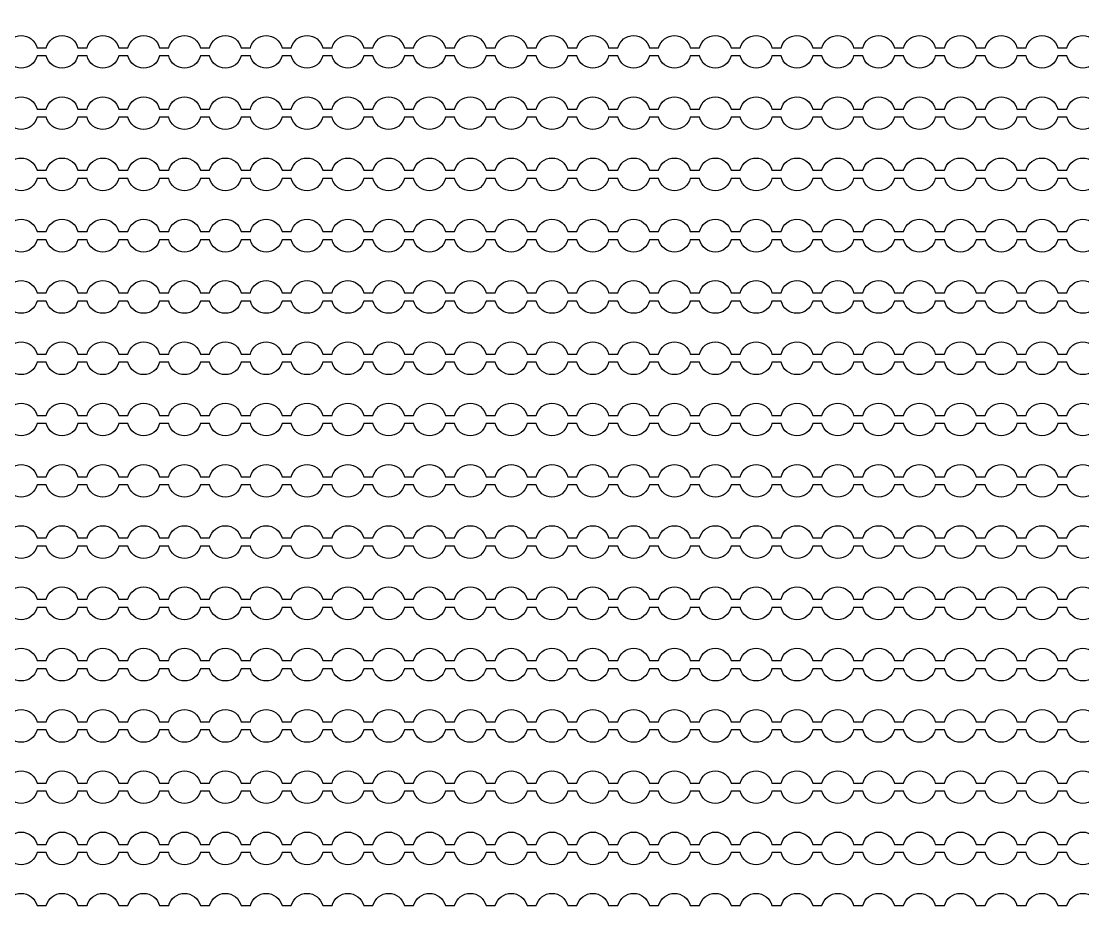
# Model space of a CAD drawing. Extents: x 4056 to 105656, y 4120 to 105720.
# Drawn here: x 66827 to 68127, y 45659 to 46746 of the extents above; entities that cross this region are included whole.
import ezdxf

# ---------------------------------------------------------------- set-up
doc = ezdxf.new("R2010")
doc.units = 13
doc.header["$MEASUREMENT"] = 0
doc.layers.add('Main Layer', color=7, linetype='Continuous', lineweight=0)

msp = doc.modelspace()

# ---------------------------------------------------------------- linework, layer by layer
for points in [[(66807.7, 46713.9, -0.774597), (66846.5, 46713.9), (66857.7, 46713.9, -0.774597), (66896.5, 46713.9), (66907.7, 46713.9, -0.774597), (66946.5, 46713.9), (66957.7, 46713.9, -0.774597), (66996.5, 46713.9), (67007.7, 46713.9, -0.774597), (67046.5, 46713.9), (67057.7, 46713.9, -0.774597), (67096.5, 46713.9), (67107.7, 46713.9, -0.774597), (67146.5, 46713.9), (67157.7, 46713.9, -0.774597), (67196.5, 46713.9), (67207.7, 46713.9, -0.774597), (67246.5, 46713.9), (67257.7, 46713.9, -0.774597), (67296.5, 46713.9), (67307.7, 46713.9, -0.774597), (67346.5, 46713.9), (67357.7, 46713.9, -0.774597), (67396.5, 46713.9), (67407.7, 46713.9, -0.774597), (67446.5, 46713.9), (67457.7, 46713.9, -0.774597), (67496.5, 46713.9), (67507.7, 46713.9, -0.774597), (67546.5, 46713.9), (67557.7, 46713.9, -0.774597), (67596.5, 46713.9), (67607.7, 46713.9, -0.774597), (67646.5, 46713.9), (67657.7, 46713.9, -0.774597), (67696.5, 46713.9), (67707.7, 46713.9, -0.774597), (67746.5, 46713.9), (67757.7, 46713.9, -0.774597), (67796.5, 46713.9), (67807.7, 46713.9, -0.774597), (67846.5, 46713.9), (67857.7, 46713.9, -0.774597), (67896.5, 46713.9), (67907.7, 46713.9, -0.774597), (67946.5, 46713.9), (67957.7, 46713.9, -0.774597), (67996.5, 46713.9), (68007.7, 46713.9, -0.774597), (68046.5, 46713.9), (68057.7, 46713.9, -0.774597), (68096.5, 46713.9), (68107.7, 46713.9, -0.774597), (68146.5, 46713.9)], [(68146.5, 46703.9, -0.774597), (68107.7, 46703.9), (68096.5, 46703.9, -0.774597), (68057.7, 46703.9), (68046.5, 46703.9, -0.774597), (68007.7, 46703.9), (67996.5, 46703.9, -0.774597), (67957.7, 46703.9), (67946.5, 46703.9, -0.774597), (67907.7, 46703.9), (67896.5, 46703.9, -0.774597), (67857.7, 46703.9), (67846.5, 46703.9, -0.774597), (67807.7, 46703.9), (67796.5, 46703.9, -0.774597), (67757.7, 46703.9), (67746.5, 46703.9, -0.774597), (67707.7, 46703.9), (67696.5, 46703.9, -0.774597), (67657.7, 46703.9), (67646.5, 46703.9, -0.774597), (67607.7, 46703.9), (67596.5, 46703.9, -0.774597), (67557.7, 46703.9), (67546.5, 46703.9, -0.774597), (67507.7, 46703.9), (67496.5, 46703.9, -0.774597), (67457.7, 46703.9), (67446.5, 46703.9, -0.774597), (67407.7, 46703.9), (67396.5, 46703.9, -0.774597), (67357.7, 46703.9), (67346.5, 46703.9, -0.774597), (67307.7, 46703.9), (67296.5, 46703.9, -0.774597), (67257.7, 46703.9), (67246.5, 46703.9, -0.774597), (67207.7, 46703.9), (67196.5, 46703.9, -0.774597), (67157.7, 46703.9), (67146.5, 46703.9, -0.774597), (67107.7, 46703.9), (67096.5, 46703.9, -0.774597), (67057.7, 46703.9), (67046.5, 46703.9, -0.774597), (67007.7, 46703.9), (66996.5, 46703.9, -0.774597), (66957.7, 46703.9), (66946.5, 46703.9, -0.774597), (66907.7, 46703.9), (66896.5, 46703.9, -0.774597), (66857.7, 46703.9), (66846.5, 46703.9, -0.774597), (66807.7, 46703.9)], [(66807.7, 46638.9, -0.774597), (66846.5, 46638.9), (66857.7, 46638.9, -0.774597), (66896.5, 46638.9), (66907.7, 46638.9, -0.774597), (66946.5, 46638.9), (66957.7, 46638.9, -0.774597), (66996.5, 46638.9), (67007.7, 46638.9, -0.774597), (67046.5, 46638.9), (67057.7, 46638.9, -0.774597), (67096.5, 46638.9), (67107.7, 46638.9, -0.774597), (67146.5, 46638.9), (67157.7, 46638.9, -0.774597), (67196.5, 46638.9), (67207.7, 46638.9, -0.774597), (67246.5, 46638.9), (67257.7, 46638.9, -0.774597), (67296.5, 46638.9), (67307.7, 46638.9, -0.774597), (67346.5, 46638.9), (67357.7, 46638.9, -0.774597), (67396.5, 46638.9), (67407.7, 46638.9, -0.774597), (67446.5, 46638.9), (67457.7, 46638.9, -0.774597), (67496.5, 46638.9), (67507.7, 46638.9, -0.774597), (67546.5, 46638.9), (67557.7, 46638.9, -0.774597), (67596.5, 46638.9), (67607.7, 46638.9, -0.774597), (67646.5, 46638.9), (67657.7, 46638.9, -0.774597), (67696.5, 46638.9), (67707.7, 46638.9, -0.774597), (67746.5, 46638.9), (67757.7, 46638.9, -0.774597), (67796.5, 46638.9), (67807.7, 46638.9, -0.774597), (67846.5, 46638.9), (67857.7, 46638.9, -0.774597), (67896.5, 46638.9), (67907.7, 46638.9, -0.774597), (67946.5, 46638.9), (67957.7, 46638.9, -0.774597), (67996.5, 46638.9), (68007.7, 46638.9, -0.774597), (68046.5, 46638.9), (68057.7, 46638.9, -0.774597), (68096.5, 46638.9), (68107.7, 46638.9, -0.774597), (68146.5, 46638.9)], [(68146.5, 46628.9, -0.774597), (68107.7, 46628.9), (68096.5, 46628.9, -0.774597), (68057.7, 46628.9), (68046.5, 46628.9, -0.774597), (68007.7, 46628.9), (67996.5, 46628.9, -0.774597), (67957.7, 46628.9), (67946.5, 46628.9, -0.774597), (67907.7, 46628.9), (67896.5, 46628.9, -0.774597), (67857.7, 46628.9), (67846.5, 46628.9, -0.774597), (67807.7, 46628.9), (67796.5, 46628.9, -0.774597), (67757.7, 46628.9), (67746.5, 46628.9, -0.774597), (67707.7, 46628.9), (67696.5, 46628.9, -0.774597), (67657.7, 46628.9), (67646.5, 46628.9, -0.774597), (67607.7, 46628.9), (67596.5, 46628.9, -0.774597), (67557.7, 46628.9), (67546.5, 46628.9, -0.774597), (67507.7, 46628.9), (67496.5, 46628.9, -0.774597), (67457.7, 46628.9), (67446.5, 46628.9, -0.774597), (67407.7, 46628.9), (67396.5, 46628.9, -0.774597), (67357.7, 46628.9), (67346.5, 46628.9, -0.774597), (67307.7, 46628.9), (67296.5, 46628.9, -0.774597), (67257.7, 46628.9), (67246.5, 46628.9, -0.774597), (67207.7, 46628.9), (67196.5, 46628.9, -0.774597), (67157.7, 46628.9), (67146.5, 46628.9, -0.774597), (67107.7, 46628.9), (67096.5, 46628.9, -0.774597), (67057.7, 46628.9), (67046.5, 46628.9, -0.774597), (67007.7, 46628.9), (66996.5, 46628.9, -0.774597), (66957.7, 46628.9), (66946.5, 46628.9, -0.774597), (66907.7, 46628.9), (66896.5, 46628.9, -0.774597), (66857.7, 46628.9), (66846.5, 46628.9, -0.774597), (66807.7, 46628.9)], [(66807.7, 46563.9, -0.774597), (66846.5, 46563.9), (66857.7, 46563.9, -0.774597), (66896.5, 46563.9), (66907.7, 46563.9, -0.774597), (66946.5, 46563.9), (66957.7, 46563.9, -0.774597), (66996.5, 46563.9), (67007.7, 46563.9, -0.774597), (67046.5, 46563.9), (67057.7, 46563.9, -0.774597), (67096.5, 46563.9), (67107.7, 46563.9, -0.774597), (67146.5, 46563.9), (67157.7, 46563.9, -0.774597), (67196.5, 46563.9), (67207.7, 46563.9, -0.774597), (67246.5, 46563.9), (67257.7, 46563.9, -0.774597), (67296.5, 46563.9), (67307.7, 46563.9, -0.774597), (67346.5, 46563.9), (67357.7, 46563.9, -0.774597), (67396.5, 46563.9), (67407.7, 46563.9, -0.774597), (67446.5, 46563.9), (67457.7, 46563.9, -0.774597), (67496.5, 46563.9), (67507.7, 46563.9, -0.774597), (67546.5, 46563.9), (67557.7, 46563.9, -0.774597), (67596.5, 46563.9), (67607.7, 46563.9, -0.774597), (67646.5, 46563.9), (67657.7, 46563.9, -0.774597), (67696.5, 46563.9), (67707.7, 46563.9, -0.774597), (67746.5, 46563.9), (67757.7, 46563.9, -0.774597), (67796.5, 46563.9), (67807.7, 46563.9, -0.774597), (67846.5, 46563.9), (67857.7, 46563.9, -0.774597), (67896.5, 46563.9), (67907.7, 46563.9, -0.774597), (67946.5, 46563.9), (67957.7, 46563.9, -0.774597), (67996.5, 46563.9), (68007.7, 46563.9, -0.774597), (68046.5, 46563.9), (68057.7, 46563.9, -0.774597), (68096.5, 46563.9), (68107.7, 46563.9, -0.774597), (68146.5, 46563.9)], [(68146.5, 46553.9, -0.774597), (68107.7, 46553.9), (68096.5, 46553.9, -0.774597), (68057.7, 46553.9), (68046.5, 46553.9, -0.774597), (68007.7, 46553.9), (67996.5, 46553.9, -0.774597), (67957.7, 46553.9), (67946.5, 46553.9, -0.774597), (67907.7, 46553.9), (67896.5, 46553.9, -0.774597), (67857.7, 46553.9), (67846.5, 46553.9, -0.774597), (67807.7, 46553.9), (67796.5, 46553.9, -0.774597), (67757.7, 46553.9), (67746.5, 46553.9, -0.774597), (67707.7, 46553.9), (67696.5, 46553.9, -0.774597), (67657.7, 46553.9), (67646.5, 46553.9, -0.774597), (67607.7, 46553.9), (67596.5, 46553.9, -0.774597), (67557.7, 46553.9), (67546.5, 46553.9, -0.774597), (67507.7, 46553.9), (67496.5, 46553.9, -0.774597), (67457.7, 46553.9), (67446.5, 46553.9, -0.774597), (67407.7, 46553.9), (67396.5, 46553.9, -0.774597), (67357.7, 46553.9), (67346.5, 46553.9, -0.774597), (67307.7, 46553.9), (67296.5, 46553.9, -0.774597), (67257.7, 46553.9), (67246.5, 46553.9, -0.774597), (67207.7, 46553.9), (67196.5, 46553.9, -0.774597), (67157.7, 46553.9), (67146.5, 46553.9, -0.774597), (67107.7, 46553.9), (67096.5, 46553.9, -0.774597), (67057.7, 46553.9), (67046.5, 46553.9, -0.774597), (67007.7, 46553.9), (66996.5, 46553.9, -0.774597), (66957.7, 46553.9), (66946.5, 46553.9, -0.774597), (66907.7, 46553.9), (66896.5, 46553.9, -0.774597), (66857.7, 46553.9), (66846.5, 46553.9, -0.774597), (66807.7, 46553.9)], [(66807.7, 46488.9, -0.774597), (66846.5, 46488.9), (66857.7, 46488.9, -0.774597), (66896.5, 46488.9), (66907.7, 46488.9, -0.774597), (66946.5, 46488.9), (66957.7, 46488.9, -0.774597), (66996.5, 46488.9), (67007.7, 46488.9, -0.774597), (67046.5, 46488.9), (67057.7, 46488.9, -0.774597), (67096.5, 46488.9), (67107.7, 46488.9, -0.774597), (67146.5, 46488.9), (67157.7, 46488.9, -0.774597), (67196.5, 46488.9), (67207.7, 46488.9, -0.774597), (67246.5, 46488.9), (67257.7, 46488.9, -0.774597), (67296.5, 46488.9), (67307.7, 46488.9, -0.774597), (67346.5, 46488.9), (67357.7, 46488.9, -0.774597), (67396.5, 46488.9), (67407.7, 46488.9, -0.774597), (67446.5, 46488.9), (67457.7, 46488.9, -0.774597), (67496.5, 46488.9), (67507.7, 46488.9, -0.774597), (67546.5, 46488.9), (67557.7, 46488.9, -0.774597), (67596.5, 46488.9), (67607.7, 46488.9, -0.774597), (67646.5, 46488.9), (67657.7, 46488.9, -0.774597), (67696.5, 46488.9), (67707.7, 46488.9, -0.774597), (67746.5, 46488.9), (67757.7, 46488.9, -0.774597), (67796.5, 46488.9), (67807.7, 46488.9, -0.774597), (67846.5, 46488.9), (67857.7, 46488.9, -0.774597), (67896.5, 46488.9), (67907.7, 46488.9, -0.774597), (67946.5, 46488.9), (67957.7, 46488.9, -0.774597), (67996.5, 46488.9), (68007.7, 46488.9, -0.774597), (68046.5, 46488.9), (68057.7, 46488.9, -0.774597), (68096.5, 46488.9), (68107.7, 46488.9, -0.774597), (68146.5, 46488.9)], [(68146.5, 46478.9, -0.774597), (68107.7, 46478.9), (68096.5, 46478.9, -0.774597), (68057.7, 46478.9), (68046.5, 46478.9, -0.774597), (68007.7, 46478.9), (67996.5, 46478.9, -0.774597), (67957.7, 46478.9), (67946.5, 46478.9, -0.774597), (67907.7, 46478.9), (67896.5, 46478.9, -0.774597), (67857.7, 46478.9), (67846.5, 46478.9, -0.774597), (67807.7, 46478.9), (67796.5, 46478.9, -0.774597), (67757.7, 46478.9), (67746.5, 46478.9, -0.774597), (67707.7, 46478.9), (67696.5, 46478.9, -0.774597), (67657.7, 46478.9), (67646.5, 46478.9, -0.774597), (67607.7, 46478.9), (67596.5, 46478.9, -0.774597), (67557.7, 46478.9), (67546.5, 46478.9, -0.774597), (67507.7, 46478.9), (67496.5, 46478.9, -0.774597), (67457.7, 46478.9), (67446.5, 46478.9, -0.774597), (67407.7, 46478.9), (67396.5, 46478.9, -0.774597), (67357.7, 46478.9), (67346.5, 46478.9, -0.774597), (67307.7, 46478.9), (67296.5, 46478.9, -0.774597), (67257.7, 46478.9), (67246.5, 46478.9, -0.774597), (67207.7, 46478.9), (67196.5, 46478.9, -0.774597), (67157.7, 46478.9), (67146.5, 46478.9, -0.774597), (67107.7, 46478.9), (67096.5, 46478.9, -0.774597), (67057.7, 46478.9), (67046.5, 46478.9, -0.774597), (67007.7, 46478.9), (66996.5, 46478.9, -0.774597), (66957.7, 46478.9), (66946.5, 46478.9, -0.774597), (66907.7, 46478.9), (66896.5, 46478.9, -0.774597), (66857.7, 46478.9), (66846.5, 46478.9, -0.774597), (66807.7, 46478.9)], [(66807.7, 46413.9, -0.774597), (66846.5, 46413.9), (66857.7, 46413.9, -0.774597), (66896.5, 46413.9), (66907.7, 46413.9, -0.774597), (66946.5, 46413.9), (66957.7, 46413.9, -0.774597), (66996.5, 46413.9), (67007.7, 46413.9, -0.774597), (67046.5, 46413.9), (67057.7, 46413.9, -0.774597), (67096.5, 46413.9), (67107.7, 46413.9, -0.774597), (67146.5, 46413.9), (67157.7, 46413.9, -0.774597), (67196.5, 46413.9), (67207.7, 46413.9, -0.774597), (67246.5, 46413.9), (67257.7, 46413.9, -0.774597), (67296.5, 46413.9), (67307.7, 46413.9, -0.774597), (67346.5, 46413.9), (67357.7, 46413.9, -0.774597), (67396.5, 46413.9), (67407.7, 46413.9, -0.774597), (67446.5, 46413.9), (67457.7, 46413.9, -0.774597), (67496.5, 46413.9), (67507.7, 46413.9, -0.774597), (67546.5, 46413.9), (67557.7, 46413.9, -0.774597), (67596.5, 46413.9), (67607.7, 46413.9, -0.774597), (67646.5, 46413.9), (67657.7, 46413.9, -0.774597), (67696.5, 46413.9), (67707.7, 46413.9, -0.774597), (67746.5, 46413.9), (67757.7, 46413.9, -0.774597), (67796.5, 46413.9), (67807.7, 46413.9, -0.774597), (67846.5, 46413.9), (67857.7, 46413.9, -0.774597), (67896.5, 46413.9), (67907.7, 46413.9, -0.774597), (67946.5, 46413.9), (67957.7, 46413.9, -0.774597), (67996.5, 46413.9), (68007.7, 46413.9, -0.774597), (68046.5, 46413.9), (68057.7, 46413.9, -0.774597), (68096.5, 46413.9), (68107.7, 46413.9, -0.774597), (68146.5, 46413.9)], [(68146.5, 46403.9, -0.774597), (68107.7, 46403.9), (68096.5, 46403.9, -0.774597), (68057.7, 46403.9), (68046.5, 46403.9, -0.774597), (68007.7, 46403.9), (67996.5, 46403.9, -0.774597), (67957.7, 46403.9), (67946.5, 46403.9, -0.774597), (67907.7, 46403.9), (67896.5, 46403.9, -0.774597), (67857.7, 46403.9), (67846.5, 46403.9, -0.774597), (67807.7, 46403.9), (67796.5, 46403.9, -0.774597), (67757.7, 46403.9), (67746.5, 46403.9, -0.774597), (67707.7, 46403.9), (67696.5, 46403.9, -0.774597), (67657.7, 46403.9), (67646.5, 46403.9, -0.774597), (67607.7, 46403.9), (67596.5, 46403.9, -0.774597), (67557.7, 46403.9), (67546.5, 46403.9, -0.774597), (67507.7, 46403.9), (67496.5, 46403.9, -0.774597), (67457.7, 46403.9), (67446.5, 46403.9, -0.774597), (67407.7, 46403.9), (67396.5, 46403.9, -0.774597), (67357.7, 46403.9), (67346.5, 46403.9, -0.774597), (67307.7, 46403.9), (67296.5, 46403.9, -0.774597), (67257.7, 46403.9), (67246.5, 46403.9, -0.774597), (67207.7, 46403.9), (67196.5, 46403.9, -0.774597), (67157.7, 46403.9), (67146.5, 46403.9, -0.774597), (67107.7, 46403.9), (67096.5, 46403.9, -0.774597), (67057.7, 46403.9), (67046.5, 46403.9, -0.774597), (67007.7, 46403.9), (66996.5, 46403.9, -0.774597), (66957.7, 46403.9), (66946.5, 46403.9, -0.774597), (66907.7, 46403.9), (66896.5, 46403.9, -0.774597), (66857.7, 46403.9), (66846.5, 46403.9, -0.774597), (66807.7, 46403.9)], [(66807.7, 46338.9, -0.774597), (66846.5, 46338.9), (66857.7, 46338.9, -0.774597), (66896.5, 46338.9), (66907.7, 46338.9, -0.774597), (66946.5, 46338.9), (66957.7, 46338.9, -0.774597), (66996.5, 46338.9), (67007.7, 46338.9, -0.774597), (67046.5, 46338.9), (67057.7, 46338.9, -0.774597), (67096.5, 46338.9), (67107.7, 46338.9, -0.774597), (67146.5, 46338.9), (67157.7, 46338.9, -0.774597), (67196.5, 46338.9), (67207.7, 46338.9, -0.774597), (67246.5, 46338.9), (67257.7, 46338.9, -0.774597), (67296.5, 46338.9), (67307.7, 46338.9, -0.774597), (67346.5, 46338.9), (67357.7, 46338.9, -0.774597), (67396.5, 46338.9), (67407.7, 46338.9, -0.774597), (67446.5, 46338.9), (67457.7, 46338.9, -0.774597), (67496.5, 46338.9), (67507.7, 46338.9, -0.774597), (67546.5, 46338.9), (67557.7, 46338.9, -0.774597), (67596.5, 46338.9), (67607.7, 46338.9, -0.774597), (67646.5, 46338.9), (67657.7, 46338.9, -0.774597), (67696.5, 46338.9), (67707.7, 46338.9, -0.774597), (67746.5, 46338.9), (67757.7, 46338.9, -0.774597), (67796.5, 46338.9), (67807.7, 46338.9, -0.774597), (67846.5, 46338.9), (67857.7, 46338.9, -0.774597), (67896.5, 46338.9), (67907.7, 46338.9, -0.774597), (67946.5, 46338.9), (67957.7, 46338.9, -0.774597), (67996.5, 46338.9), (68007.7, 46338.9, -0.774597), (68046.5, 46338.9), (68057.7, 46338.9, -0.774597), (68096.5, 46338.9), (68107.7, 46338.9, -0.774597), (68146.5, 46338.9)], [(68146.5, 46328.9, -0.774597), (68107.7, 46328.9), (68096.5, 46328.9, -0.774597), (68057.7, 46328.9), (68046.5, 46328.9, -0.774597), (68007.7, 46328.9), (67996.5, 46328.9, -0.774597), (67957.7, 46328.9), (67946.5, 46328.9, -0.774597), (67907.7, 46328.9), (67896.5, 46328.9, -0.774597), (67857.7, 46328.9), (67846.5, 46328.9, -0.774597), (67807.7, 46328.9), (67796.5, 46328.9, -0.774597), (67757.7, 46328.9), (67746.5, 46328.9, -0.774597), (67707.7, 46328.9), (67696.5, 46328.9, -0.774597), (67657.7, 46328.9), (67646.5, 46328.9, -0.774597), (67607.7, 46328.9), (67596.5, 46328.9, -0.774597), (67557.7, 46328.9), (67546.5, 46328.9, -0.774597), (67507.7, 46328.9), (67496.5, 46328.9, -0.774597), (67457.7, 46328.9), (67446.5, 46328.9, -0.774597), (67407.7, 46328.9), (67396.5, 46328.9, -0.774597), (67357.7, 46328.9), (67346.5, 46328.9, -0.774597), (67307.7, 46328.9), (67296.5, 46328.9, -0.774597), (67257.7, 46328.9), (67246.5, 46328.9, -0.774597), (67207.7, 46328.9), (67196.5, 46328.9, -0.774597), (67157.7, 46328.9), (67146.5, 46328.9, -0.774597), (67107.7, 46328.9), (67096.5, 46328.9, -0.774597), (67057.7, 46328.9), (67046.5, 46328.9, -0.774597), (67007.7, 46328.9), (66996.5, 46328.9, -0.774597), (66957.7, 46328.9), (66946.5, 46328.9, -0.774597), (66907.7, 46328.9), (66896.5, 46328.9, -0.774597), (66857.7, 46328.9), (66846.5, 46328.9, -0.774597), (66807.7, 46328.9)], [(66807.7, 46263.9, -0.774597), (66846.5, 46263.9), (66857.7, 46263.9, -0.774597), (66896.5, 46263.9), (66907.7, 46263.9, -0.774597), (66946.5, 46263.9), (66957.7, 46263.9, -0.774597), (66996.5, 46263.9), (67007.7, 46263.9, -0.774597), (67046.5, 46263.9), (67057.7, 46263.9, -0.774597), (67096.5, 46263.9), (67107.7, 46263.9, -0.774597), (67146.5, 46263.9), (67157.7, 46263.9, -0.774597), (67196.5, 46263.9), (67207.7, 46263.9, -0.774597), (67246.5, 46263.9), (67257.7, 46263.9, -0.774597), (67296.5, 46263.9), (67307.7, 46263.9, -0.774597), (67346.5, 46263.9), (67357.7, 46263.9, -0.774597), (67396.5, 46263.9), (67407.7, 46263.9, -0.774597), (67446.5, 46263.9), (67457.7, 46263.9, -0.774597), (67496.5, 46263.9), (67507.7, 46263.9, -0.774597), (67546.5, 46263.9), (67557.7, 46263.9, -0.774597), (67596.5, 46263.9), (67607.7, 46263.9, -0.774597), (67646.5, 46263.9), (67657.7, 46263.9, -0.774597), (67696.5, 46263.9), (67707.7, 46263.9, -0.774597), (67746.5, 46263.9), (67757.7, 46263.9, -0.774597), (67796.5, 46263.9), (67807.7, 46263.9, -0.774597), (67846.5, 46263.9), (67857.7, 46263.9, -0.774597), (67896.5, 46263.9), (67907.7, 46263.9, -0.774597), (67946.5, 46263.9), (67957.7, 46263.9, -0.774597), (67996.5, 46263.9), (68007.7, 46263.9, -0.774597), (68046.5, 46263.9), (68057.7, 46263.9, -0.774597), (68096.5, 46263.9), (68107.7, 46263.9, -0.774597), (68146.5, 46263.9)], [(68146.5, 46253.9, -0.774597), (68107.7, 46253.9), (68096.5, 46253.9, -0.774597), (68057.7, 46253.9), (68046.5, 46253.9, -0.774597), (68007.7, 46253.9), (67996.5, 46253.9, -0.774597), (67957.7, 46253.9), (67946.5, 46253.9, -0.774597), (67907.7, 46253.9), (67896.5, 46253.9, -0.774597), (67857.7, 46253.9), (67846.5, 46253.9, -0.774597), (67807.7, 46253.9), (67796.5, 46253.9, -0.774597), (67757.7, 46253.9), (67746.5, 46253.9, -0.774597), (67707.7, 46253.9), (67696.5, 46253.9, -0.774597), (67657.7, 46253.9), (67646.5, 46253.9, -0.774597), (67607.7, 46253.9), (67596.5, 46253.9, -0.774597), (67557.7, 46253.9), (67546.5, 46253.9, -0.774597), (67507.7, 46253.9), (67496.5, 46253.9, -0.774597), (67457.7, 46253.9), (67446.5, 46253.9, -0.774597), (67407.7, 46253.9), (67396.5, 46253.9, -0.774597), (67357.7, 46253.9), (67346.5, 46253.9, -0.774597), (67307.7, 46253.9), (67296.5, 46253.9, -0.774597), (67257.7, 46253.9), (67246.5, 46253.9, -0.774597), (67207.7, 46253.9), (67196.5, 46253.9, -0.774597), (67157.7, 46253.9), (67146.5, 46253.9, -0.774597), (67107.7, 46253.9), (67096.5, 46253.9, -0.774597), (67057.7, 46253.9), (67046.5, 46253.9, -0.774597), (67007.7, 46253.9), (66996.5, 46253.9, -0.774597), (66957.7, 46253.9), (66946.5, 46253.9, -0.774597), (66907.7, 46253.9), (66896.5, 46253.9, -0.774597), (66857.7, 46253.9), (66846.5, 46253.9, -0.774597), (66807.7, 46253.9)], [(66807.7, 46188.9, -0.774597), (66846.5, 46188.9), (66857.7, 46188.9, -0.774597), (66896.5, 46188.9), (66907.7, 46188.9, -0.774597), (66946.5, 46188.9), (66957.7, 46188.9, -0.774597), (66996.5, 46188.9), (67007.7, 46188.9, -0.774597), (67046.5, 46188.9), (67057.7, 46188.9, -0.774597), (67096.5, 46188.9), (67107.7, 46188.9, -0.774597), (67146.5, 46188.9), (67157.7, 46188.9, -0.774597), (67196.5, 46188.9), (67207.7, 46188.9, -0.774597), (67246.5, 46188.9), (67257.7, 46188.9, -0.774597), (67296.5, 46188.9), (67307.7, 46188.9, -0.774597), (67346.5, 46188.9), (67357.7, 46188.9, -0.774597), (67396.5, 46188.9), (67407.7, 46188.9, -0.774597), (67446.5, 46188.9), (67457.7, 46188.9, -0.774597), (67496.5, 46188.9), (67507.7, 46188.9, -0.774597), (67546.5, 46188.9), (67557.7, 46188.9, -0.774597), (67596.5, 46188.9), (67607.7, 46188.9, -0.774597), (67646.5, 46188.9), (67657.7, 46188.9, -0.774597), (67696.5, 46188.9), (67707.7, 46188.9, -0.774597), (67746.5, 46188.9), (67757.7, 46188.9, -0.774597), (67796.5, 46188.9), (67807.7, 46188.9, -0.774597), (67846.5, 46188.9), (67857.7, 46188.9, -0.774597), (67896.5, 46188.9), (67907.7, 46188.9, -0.774597), (67946.5, 46188.9), (67957.7, 46188.9, -0.774597), (67996.5, 46188.9), (68007.7, 46188.9, -0.774597), (68046.5, 46188.9), (68057.7, 46188.9, -0.774597), (68096.5, 46188.9), (68107.7, 46188.9, -0.774597), (68146.5, 46188.9)], [(68146.5, 46178.9, -0.774597), (68107.7, 46178.9), (68096.5, 46178.9, -0.774597), (68057.7, 46178.9), (68046.5, 46178.9, -0.774597), (68007.7, 46178.9), (67996.5, 46178.9, -0.774597), (67957.7, 46178.9), (67946.5, 46178.9, -0.774597), (67907.7, 46178.9), (67896.5, 46178.9, -0.774597), (67857.7, 46178.9), (67846.5, 46178.9, -0.774597), (67807.7, 46178.9), (67796.5, 46178.9, -0.774597), (67757.7, 46178.9), (67746.5, 46178.9, -0.774597), (67707.7, 46178.9), (67696.5, 46178.9, -0.774597), (67657.7, 46178.9), (67646.5, 46178.9, -0.774597), (67607.7, 46178.9), (67596.5, 46178.9, -0.774597), (67557.7, 46178.9), (67546.5, 46178.9, -0.774597), (67507.7, 46178.9), (67496.5, 46178.9, -0.774597), (67457.7, 46178.9), (67446.5, 46178.9, -0.774597), (67407.7, 46178.9), (67396.5, 46178.9, -0.774597), (67357.7, 46178.9), (67346.5, 46178.9, -0.774597), (67307.7, 46178.9), (67296.5, 46178.9, -0.774597), (67257.7, 46178.9), (67246.5, 46178.9, -0.774597), (67207.7, 46178.9), (67196.5, 46178.9, -0.774597), (67157.7, 46178.9), (67146.5, 46178.9, -0.774597), (67107.7, 46178.9), (67096.5, 46178.9, -0.774597), (67057.7, 46178.9), (67046.5, 46178.9, -0.774597), (67007.7, 46178.9), (66996.5, 46178.9, -0.774597), (66957.7, 46178.9), (66946.5, 46178.9, -0.774597), (66907.7, 46178.9), (66896.5, 46178.9, -0.774597), (66857.7, 46178.9), (66846.5, 46178.9, -0.774597), (66807.7, 46178.9)], [(66807.7, 46113.9, -0.774597), (66846.5, 46113.9), (66857.7, 46113.9, -0.774597), (66896.5, 46113.9), (66907.7, 46113.9, -0.774597), (66946.5, 46113.9), (66957.7, 46113.9, -0.774597), (66996.5, 46113.9), (67007.7, 46113.9, -0.774597), (67046.5, 46113.9), (67057.7, 46113.9, -0.774597), (67096.5, 46113.9), (67107.7, 46113.9, -0.774597), (67146.5, 46113.9), (67157.7, 46113.9, -0.774597), (67196.5, 46113.9), (67207.7, 46113.9, -0.774597), (67246.5, 46113.9), (67257.7, 46113.9, -0.774597), (67296.5, 46113.9), (67307.7, 46113.9, -0.774597), (67346.5, 46113.9), (67357.7, 46113.9, -0.774597), (67396.5, 46113.9), (67407.7, 46113.9, -0.774597), (67446.5, 46113.9), (67457.7, 46113.9, -0.774597), (67496.5, 46113.9), (67507.7, 46113.9, -0.774597), (67546.5, 46113.9), (67557.7, 46113.9, -0.774597), (67596.5, 46113.9), (67607.7, 46113.9, -0.774597), (67646.5, 46113.9), (67657.7, 46113.9, -0.774597), (67696.5, 46113.9), (67707.7, 46113.9, -0.774597), (67746.5, 46113.9), (67757.7, 46113.9, -0.774597), (67796.5, 46113.9), (67807.7, 46113.9, -0.774597), (67846.5, 46113.9), (67857.7, 46113.9, -0.774597), (67896.5, 46113.9), (67907.7, 46113.9, -0.774597), (67946.5, 46113.9), (67957.7, 46113.9, -0.774597), (67996.5, 46113.9), (68007.7, 46113.9, -0.774597), (68046.5, 46113.9), (68057.7, 46113.9, -0.774597), (68096.5, 46113.9), (68107.7, 46113.9, -0.774597), (68146.5, 46113.9)], [(68146.5, 46103.9, -0.774597), (68107.7, 46103.9), (68096.5, 46103.9, -0.774597), (68057.7, 46103.9), (68046.5, 46103.9, -0.774597), (68007.7, 46103.9), (67996.5, 46103.9, -0.774597), (67957.7, 46103.9), (67946.5, 46103.9, -0.774597), (67907.7, 46103.9), (67896.5, 46103.9, -0.774597), (67857.7, 46103.9), (67846.5, 46103.9, -0.774597), (67807.7, 46103.9), (67796.5, 46103.9, -0.774597), (67757.7, 46103.9), (67746.5, 46103.9, -0.774597), (67707.7, 46103.9), (67696.5, 46103.9, -0.774597), (67657.7, 46103.9), (67646.5, 46103.9, -0.774597), (67607.7, 46103.9), (67596.5, 46103.9, -0.774597), (67557.7, 46103.9), (67546.5, 46103.9, -0.774597), (67507.7, 46103.9), (67496.5, 46103.9, -0.774597), (67457.7, 46103.9), (67446.5, 46103.9, -0.774597), (67407.7, 46103.9), (67396.5, 46103.9, -0.774597), (67357.7, 46103.9), (67346.5, 46103.9, -0.774597), (67307.7, 46103.9), (67296.5, 46103.9, -0.774597), (67257.7, 46103.9), (67246.5, 46103.9, -0.774597), (67207.7, 46103.9), (67196.5, 46103.9, -0.774597), (67157.7, 46103.9), (67146.5, 46103.9, -0.774597), (67107.7, 46103.9), (67096.5, 46103.9, -0.774597), (67057.7, 46103.9), (67046.5, 46103.9, -0.774597), (67007.7, 46103.9), (66996.5, 46103.9, -0.774597), (66957.7, 46103.9), (66946.5, 46103.9, -0.774597), (66907.7, 46103.9), (66896.5, 46103.9, -0.774597), (66857.7, 46103.9), (66846.5, 46103.9, -0.774597), (66807.7, 46103.9)], [(66807.7, 46038.9, -0.774597), (66846.5, 46038.9), (66857.7, 46038.9, -0.774597), (66896.5, 46038.9), (66907.7, 46038.9, -0.774597), (66946.5, 46038.9), (66957.7, 46038.9, -0.774597), (66996.5, 46038.9), (67007.7, 46038.9, -0.774597), (67046.5, 46038.9), (67057.7, 46038.9, -0.774597), (67096.5, 46038.9), (67107.7, 46038.9, -0.774597), (67146.5, 46038.9), (67157.7, 46038.9, -0.774597), (67196.5, 46038.9), (67207.7, 46038.9, -0.774597), (67246.5, 46038.9), (67257.7, 46038.9, -0.774597), (67296.5, 46038.9), (67307.7, 46038.9, -0.774597), (67346.5, 46038.9), (67357.7, 46038.9, -0.774597), (67396.5, 46038.9), (67407.7, 46038.9, -0.774597), (67446.5, 46038.9), (67457.7, 46038.9, -0.774597), (67496.5, 46038.9), (67507.7, 46038.9, -0.774597), (67546.5, 46038.9), (67557.7, 46038.9, -0.774597), (67596.5, 46038.9), (67607.7, 46038.9, -0.774597), (67646.5, 46038.9), (67657.7, 46038.9, -0.774597), (67696.5, 46038.9), (67707.7, 46038.9, -0.774597), (67746.5, 46038.9), (67757.7, 46038.9, -0.774597), (67796.5, 46038.9), (67807.7, 46038.9, -0.774597), (67846.5, 46038.9), (67857.7, 46038.9, -0.774597), (67896.5, 46038.9), (67907.7, 46038.9, -0.774597), (67946.5, 46038.9), (67957.7, 46038.9, -0.774597), (67996.5, 46038.9), (68007.7, 46038.9, -0.774597), (68046.5, 46038.9), (68057.7, 46038.9, -0.774597), (68096.5, 46038.9), (68107.7, 46038.9, -0.774597), (68146.5, 46038.9)], [(68146.5, 46028.9, -0.774597), (68107.7, 46028.9), (68096.5, 46028.9, -0.774597), (68057.7, 46028.9), (68046.5, 46028.9, -0.774597), (68007.7, 46028.9), (67996.5, 46028.9, -0.774597), (67957.7, 46028.9), (67946.5, 46028.9, -0.774597), (67907.7, 46028.9), (67896.5, 46028.9, -0.774597), (67857.7, 46028.9), (67846.5, 46028.9, -0.774597), (67807.7, 46028.9), (67796.5, 46028.9, -0.774597), (67757.7, 46028.9), (67746.5, 46028.9, -0.774597), (67707.7, 46028.9), (67696.5, 46028.9, -0.774597), (67657.7, 46028.9), (67646.5, 46028.9, -0.774597), (67607.7, 46028.9), (67596.5, 46028.9, -0.774597), (67557.7, 46028.9), (67546.5, 46028.9, -0.774597), (67507.7, 46028.9), (67496.5, 46028.9, -0.774597), (67457.7, 46028.9), (67446.5, 46028.9, -0.774597), (67407.7, 46028.9), (67396.5, 46028.9, -0.774597), (67357.7, 46028.9), (67346.5, 46028.9, -0.774597), (67307.7, 46028.9), (67296.5, 46028.9, -0.774597), (67257.7, 46028.9), (67246.5, 46028.9, -0.774597), (67207.7, 46028.9), (67196.5, 46028.9, -0.774597), (67157.7, 46028.9), (67146.5, 46028.9, -0.774597), (67107.7, 46028.9), (67096.5, 46028.9, -0.774597), (67057.7, 46028.9), (67046.5, 46028.9, -0.774597), (67007.7, 46028.9), (66996.5, 46028.9, -0.774597), (66957.7, 46028.9), (66946.5, 46028.9, -0.774597), (66907.7, 46028.9), (66896.5, 46028.9, -0.774597), (66857.7, 46028.9), (66846.5, 46028.9, -0.774597), (66807.7, 46028.9)], [(66807.7, 45963.9, -0.774597), (66846.5, 45963.9), (66857.7, 45963.9, -0.774597), (66896.5, 45963.9), (66907.7, 45963.9, -0.774597), (66946.5, 45963.9), (66957.7, 45963.9, -0.774597), (66996.5, 45963.9), (67007.7, 45963.9, -0.774597), (67046.5, 45963.9), (67057.7, 45963.9, -0.774597), (67096.5, 45963.9), (67107.7, 45963.9, -0.774597), (67146.5, 45963.9), (67157.7, 45963.9, -0.774597), (67196.5, 45963.9), (67207.7, 45963.9, -0.774597), (67246.5, 45963.9), (67257.7, 45963.9, -0.774597), (67296.5, 45963.9), (67307.7, 45963.9, -0.774597), (67346.5, 45963.9), (67357.7, 45963.9, -0.774597), (67396.5, 45963.9), (67407.7, 45963.9, -0.774597), (67446.5, 45963.9), (67457.7, 45963.9, -0.774597), (67496.5, 45963.9), (67507.7, 45963.9, -0.774597), (67546.5, 45963.9), (67557.7, 45963.9, -0.774597), (67596.5, 45963.9), (67607.7, 45963.9, -0.774597), (67646.5, 45963.9), (67657.7, 45963.9, -0.774597), (67696.5, 45963.9), (67707.7, 45963.9, -0.774597), (67746.5, 45963.9), (67757.7, 45963.9, -0.774597), (67796.5, 45963.9), (67807.7, 45963.9, -0.774597), (67846.5, 45963.9), (67857.7, 45963.9, -0.774597), (67896.5, 45963.9), (67907.7, 45963.9, -0.774597), (67946.5, 45963.9), (67957.7, 45963.9, -0.774597), (67996.5, 45963.9), (68007.7, 45963.9, -0.774597), (68046.5, 45963.9), (68057.7, 45963.9, -0.774597), (68096.5, 45963.9), (68107.7, 45963.9, -0.774597), (68146.5, 45963.9)], [(68146.5, 45953.9, -0.774597), (68107.7, 45953.9), (68096.5, 45953.9, -0.774597), (68057.7, 45953.9), (68046.5, 45953.9, -0.774597), (68007.7, 45953.9), (67996.5, 45953.9, -0.774597), (67957.7, 45953.9), (67946.5, 45953.9, -0.774597), (67907.7, 45953.9), (67896.5, 45953.9, -0.774597), (67857.7, 45953.9), (67846.5, 45953.9, -0.774597), (67807.7, 45953.9), (67796.5, 45953.9, -0.774597), (67757.7, 45953.9), (67746.5, 45953.9, -0.774597), (67707.7, 45953.9), (67696.5, 45953.9, -0.774597), (67657.7, 45953.9), (67646.5, 45953.9, -0.774597), (67607.7, 45953.9), (67596.5, 45953.9, -0.774597), (67557.7, 45953.9), (67546.5, 45953.9, -0.774597), (67507.7, 45953.9), (67496.5, 45953.9, -0.774597), (67457.7, 45953.9), (67446.5, 45953.9, -0.774597), (67407.7, 45953.9), (67396.5, 45953.9, -0.774597), (67357.7, 45953.9), (67346.5, 45953.9, -0.774597), (67307.7, 45953.9), (67296.5, 45953.9, -0.774597), (67257.7, 45953.9), (67246.5, 45953.9, -0.774597), (67207.7, 45953.9), (67196.5, 45953.9, -0.774597), (67157.7, 45953.9), (67146.5, 45953.9, -0.774597), (67107.7, 45953.9), (67096.5, 45953.9, -0.774597), (67057.7, 45953.9), (67046.5, 45953.9, -0.774597), (67007.7, 45953.9), (66996.5, 45953.9, -0.774597), (66957.7, 45953.9), (66946.5, 45953.9, -0.774597), (66907.7, 45953.9), (66896.5, 45953.9, -0.774597), (66857.7, 45953.9), (66846.5, 45953.9, -0.774597), (66807.7, 45953.9)], [(66807.7, 45888.9, -0.774597), (66846.5, 45888.9), (66857.7, 45888.9, -0.774597), (66896.5, 45888.9), (66907.7, 45888.9, -0.774597), (66946.5, 45888.9), (66957.7, 45888.9, -0.774597), (66996.5, 45888.9), (67007.7, 45888.9, -0.774597), (67046.5, 45888.9), (67057.7, 45888.9, -0.774597), (67096.5, 45888.9), (67107.7, 45888.9, -0.774597), (67146.5, 45888.9), (67157.7, 45888.9, -0.774597), (67196.5, 45888.9), (67207.7, 45888.9, -0.774597), (67246.5, 45888.9), (67257.7, 45888.9, -0.774597), (67296.5, 45888.9), (67307.7, 45888.9, -0.774597), (67346.5, 45888.9), (67357.7, 45888.9, -0.774597), (67396.5, 45888.9), (67407.7, 45888.9, -0.774597), (67446.5, 45888.9), (67457.7, 45888.9, -0.774597), (67496.5, 45888.9), (67507.7, 45888.9, -0.774597), (67546.5, 45888.9), (67557.7, 45888.9, -0.774597), (67596.5, 45888.9), (67607.7, 45888.9, -0.774597), (67646.5, 45888.9), (67657.7, 45888.9, -0.774597), (67696.5, 45888.9), (67707.7, 45888.9, -0.774597), (67746.5, 45888.9), (67757.7, 45888.9, -0.774597), (67796.5, 45888.9), (67807.7, 45888.9, -0.774597), (67846.5, 45888.9), (67857.7, 45888.9, -0.774597), (67896.5, 45888.9), (67907.7, 45888.9, -0.774597), (67946.5, 45888.9), (67957.7, 45888.9, -0.774597), (67996.5, 45888.9), (68007.7, 45888.9, -0.774597), (68046.5, 45888.9), (68057.7, 45888.9, -0.774597), (68096.5, 45888.9), (68107.7, 45888.9, -0.774597), (68146.5, 45888.9)], [(68146.5, 45878.9, -0.774597), (68107.7, 45878.9), (68096.5, 45878.9, -0.774597), (68057.7, 45878.9), (68046.5, 45878.9, -0.774597), (68007.7, 45878.9), (67996.5, 45878.9, -0.774597), (67957.7, 45878.9), (67946.5, 45878.9, -0.774597), (67907.7, 45878.9), (67896.5, 45878.9, -0.774597), (67857.7, 45878.9), (67846.5, 45878.9, -0.774597), (67807.7, 45878.9), (67796.5, 45878.9, -0.774597), (67757.7, 45878.9), (67746.5, 45878.9, -0.774597), (67707.7, 45878.9), (67696.5, 45878.9, -0.774597), (67657.7, 45878.9), (67646.5, 45878.9, -0.774597), (67607.7, 45878.9), (67596.5, 45878.9, -0.774597), (67557.7, 45878.9), (67546.5, 45878.9, -0.774597), (67507.7, 45878.9), (67496.5, 45878.9, -0.774597), (67457.7, 45878.9), (67446.5, 45878.9, -0.774597), (67407.7, 45878.9), (67396.5, 45878.9, -0.774597), (67357.7, 45878.9), (67346.5, 45878.9, -0.774597), (67307.7, 45878.9), (67296.5, 45878.9, -0.774597), (67257.7, 45878.9), (67246.5, 45878.9, -0.774597), (67207.7, 45878.9), (67196.5, 45878.9, -0.774597), (67157.7, 45878.9), (67146.5, 45878.9, -0.774597), (67107.7, 45878.9), (67096.5, 45878.9, -0.774597), (67057.7, 45878.9), (67046.5, 45878.9, -0.774597), (67007.7, 45878.9), (66996.5, 45878.9, -0.774597), (66957.7, 45878.9), (66946.5, 45878.9, -0.774597), (66907.7, 45878.9), (66896.5, 45878.9, -0.774597), (66857.7, 45878.9), (66846.5, 45878.9, -0.774597), (66807.7, 45878.9)], [(66807.7, 45813.9, -0.774597), (66846.5, 45813.9), (66857.7, 45813.9, -0.774597), (66896.5, 45813.9), (66907.7, 45813.9, -0.774597), (66946.5, 45813.9), (66957.7, 45813.9, -0.774597), (66996.5, 45813.9), (67007.7, 45813.9, -0.774597), (67046.5, 45813.9), (67057.7, 45813.9, -0.774597), (67096.5, 45813.9), (67107.7, 45813.9, -0.774597), (67146.5, 45813.9), (67157.7, 45813.9, -0.774597), (67196.5, 45813.9), (67207.7, 45813.9, -0.774597), (67246.5, 45813.9), (67257.7, 45813.9, -0.774597), (67296.5, 45813.9), (67307.7, 45813.9, -0.774597), (67346.5, 45813.9), (67357.7, 45813.9, -0.774597), (67396.5, 45813.9), (67407.7, 45813.9, -0.774597), (67446.5, 45813.9), (67457.7, 45813.9, -0.774597), (67496.5, 45813.9), (67507.7, 45813.9, -0.774597), (67546.5, 45813.9), (67557.7, 45813.9, -0.774597), (67596.5, 45813.9), (67607.7, 45813.9, -0.774597), (67646.5, 45813.9), (67657.7, 45813.9, -0.774597), (67696.5, 45813.9), (67707.7, 45813.9, -0.774597), (67746.5, 45813.9), (67757.7, 45813.9, -0.774597), (67796.5, 45813.9), (67807.7, 45813.9, -0.774597), (67846.5, 45813.9), (67857.7, 45813.9, -0.774597), (67896.5, 45813.9), (67907.7, 45813.9, -0.774597), (67946.5, 45813.9), (67957.7, 45813.9, -0.774597), (67996.5, 45813.9), (68007.7, 45813.9, -0.774597), (68046.5, 45813.9), (68057.7, 45813.9, -0.774597), (68096.5, 45813.9), (68107.7, 45813.9, -0.774597), (68146.5, 45813.9)], [(68146.5, 45803.9, -0.774597), (68107.7, 45803.9), (68096.5, 45803.9, -0.774597), (68057.7, 45803.9), (68046.5, 45803.9, -0.774597), (68007.7, 45803.9), (67996.5, 45803.9, -0.774597), (67957.7, 45803.9), (67946.5, 45803.9, -0.774597), (67907.7, 45803.9), (67896.5, 45803.9, -0.774597), (67857.7, 45803.9), (67846.5, 45803.9, -0.774597), (67807.7, 45803.9), (67796.5, 45803.9, -0.774597), (67757.7, 45803.9), (67746.5, 45803.9, -0.774597), (67707.7, 45803.9), (67696.5, 45803.9, -0.774597), (67657.7, 45803.9), (67646.5, 45803.9, -0.774597), (67607.7, 45803.9), (67596.5, 45803.9, -0.774597), (67557.7, 45803.9), (67546.5, 45803.9, -0.774597), (67507.7, 45803.9), (67496.5, 45803.9, -0.774597), (67457.7, 45803.9), (67446.5, 45803.9, -0.774597), (67407.7, 45803.9), (67396.5, 45803.9, -0.774597), (67357.7, 45803.9), (67346.5, 45803.9, -0.774597), (67307.7, 45803.9), (67296.5, 45803.9, -0.774597), (67257.7, 45803.9), (67246.5, 45803.9, -0.774597), (67207.7, 45803.9), (67196.5, 45803.9, -0.774597), (67157.7, 45803.9), (67146.5, 45803.9, -0.774597), (67107.7, 45803.9), (67096.5, 45803.9, -0.774597), (67057.7, 45803.9), (67046.5, 45803.9, -0.774597), (67007.7, 45803.9), (66996.5, 45803.9, -0.774597), (66957.7, 45803.9), (66946.5, 45803.9, -0.774597), (66907.7, 45803.9), (66896.5, 45803.9, -0.774597), (66857.7, 45803.9), (66846.5, 45803.9, -0.774597), (66807.7, 45803.9)], [(66807.7, 45738.9, -0.774597), (66846.5, 45738.9), (66857.7, 45738.9, -0.774597), (66896.5, 45738.9), (66907.7, 45738.9, -0.774597), (66946.5, 45738.9), (66957.7, 45738.9, -0.774597), (66996.5, 45738.9), (67007.7, 45738.9, -0.774597), (67046.5, 45738.9), (67057.7, 45738.9, -0.774597), (67096.5, 45738.9), (67107.7, 45738.9, -0.774597), (67146.5, 45738.9), (67157.7, 45738.9, -0.774597), (67196.5, 45738.9), (67207.7, 45738.9, -0.774597), (67246.5, 45738.9), (67257.7, 45738.9, -0.774597), (67296.5, 45738.9), (67307.7, 45738.9, -0.774597), (67346.5, 45738.9), (67357.7, 45738.9, -0.774597), (67396.5, 45738.9), (67407.7, 45738.9, -0.774597), (67446.5, 45738.9), (67457.7, 45738.9, -0.774597), (67496.5, 45738.9), (67507.7, 45738.9, -0.774597), (67546.5, 45738.9), (67557.7, 45738.9, -0.774597), (67596.5, 45738.9), (67607.7, 45738.9, -0.774597), (67646.5, 45738.9), (67657.7, 45738.9, -0.774597), (67696.5, 45738.9), (67707.7, 45738.9, -0.774597), (67746.5, 45738.9), (67757.7, 45738.9, -0.774597), (67796.5, 45738.9), (67807.7, 45738.9, -0.774597), (67846.5, 45738.9), (67857.7, 45738.9, -0.774597), (67896.5, 45738.9), (67907.7, 45738.9, -0.774597), (67946.5, 45738.9), (67957.7, 45738.9, -0.774597), (67996.5, 45738.9), (68007.7, 45738.9, -0.774597), (68046.5, 45738.9), (68057.7, 45738.9, -0.774597), (68096.5, 45738.9), (68107.7, 45738.9, -0.774597), (68146.5, 45738.9)], [(68146.5, 45728.9, -0.774597), (68107.7, 45728.9), (68096.5, 45728.9, -0.774597), (68057.7, 45728.9), (68046.5, 45728.9, -0.774597), (68007.7, 45728.9), (67996.5, 45728.9, -0.774597), (67957.7, 45728.9), (67946.5, 45728.9, -0.774597), (67907.7, 45728.9), (67896.5, 45728.9, -0.774597), (67857.7, 45728.9), (67846.5, 45728.9, -0.774597), (67807.7, 45728.9), (67796.5, 45728.9, -0.774597), (67757.7, 45728.9), (67746.5, 45728.9, -0.774597), (67707.7, 45728.9), (67696.5, 45728.9, -0.774597), (67657.7, 45728.9), (67646.5, 45728.9, -0.774597), (67607.7, 45728.9), (67596.5, 45728.9, -0.774597), (67557.7, 45728.9), (67546.5, 45728.9, -0.774597), (67507.7, 45728.9), (67496.5, 45728.9, -0.774597), (67457.7, 45728.9), (67446.5, 45728.9, -0.774597), (67407.7, 45728.9), (67396.5, 45728.9, -0.774597), (67357.7, 45728.9), (67346.5, 45728.9, -0.774597), (67307.7, 45728.9), (67296.5, 45728.9, -0.774597), (67257.7, 45728.9), (67246.5, 45728.9, -0.774597), (67207.7, 45728.9), (67196.5, 45728.9, -0.774597), (67157.7, 45728.9), (67146.5, 45728.9, -0.774597), (67107.7, 45728.9), (67096.5, 45728.9, -0.774597), (67057.7, 45728.9), (67046.5, 45728.9, -0.774597), (67007.7, 45728.9), (66996.5, 45728.9, -0.774597), (66957.7, 45728.9), (66946.5, 45728.9, -0.774597), (66907.7, 45728.9), (66896.5, 45728.9, -0.774597), (66857.7, 45728.9), (66846.5, 45728.9, -0.774597), (66807.7, 45728.9)], [(66807.7, 45663.9, -0.774597), (66846.5, 45663.9), (66857.7, 45663.9, -0.774597), (66896.5, 45663.9), (66907.7, 45663.9, -0.774597), (66946.5, 45663.9), (66957.7, 45663.9, -0.774597), (66996.5, 45663.9), (67007.7, 45663.9, -0.774597), (67046.5, 45663.9), (67057.7, 45663.9, -0.774597), (67096.5, 45663.9), (67107.7, 45663.9, -0.774597), (67146.5, 45663.9), (67157.7, 45663.9, -0.774597), (67196.5, 45663.9), (67207.7, 45663.9, -0.774597), (67246.5, 45663.9), (67257.7, 45663.9, -0.774597), (67296.5, 45663.9), (67307.7, 45663.9, -0.774597), (67346.5, 45663.9), (67357.7, 45663.9, -0.774597), (67396.5, 45663.9), (67407.7, 45663.9, -0.774597), (67446.5, 45663.9), (67457.7, 45663.9, -0.774597), (67496.5, 45663.9), (67507.7, 45663.9, -0.774597), (67546.5, 45663.9), (67557.7, 45663.9, -0.774597), (67596.5, 45663.9), (67607.7, 45663.9, -0.774597), (67646.5, 45663.9), (67657.7, 45663.9, -0.774597), (67696.5, 45663.9), (67707.7, 45663.9, -0.774597), (67746.5, 45663.9), (67757.7, 45663.9, -0.774597), (67796.5, 45663.9), (67807.7, 45663.9, -0.774597), (67846.5, 45663.9), (67857.7, 45663.9, -0.774597), (67896.5, 45663.9), (67907.7, 45663.9, -0.774597), (67946.5, 45663.9), (67957.7, 45663.9, -0.774597), (67996.5, 45663.9), (68007.7, 45663.9, -0.774597), (68046.5, 45663.9), (68057.7, 45663.9, -0.774597), (68096.5, 45663.9), (68107.7, 45663.9, -0.774597), (68146.5, 45663.9)]]:
    msp.add_lwpolyline(points, format="xyb")
at = {"layer": 'Main Layer'}
msp.add_circle((54856, 54920.5), 50800, dxfattribs=at)

doc.saveas('drawing.dxf')
